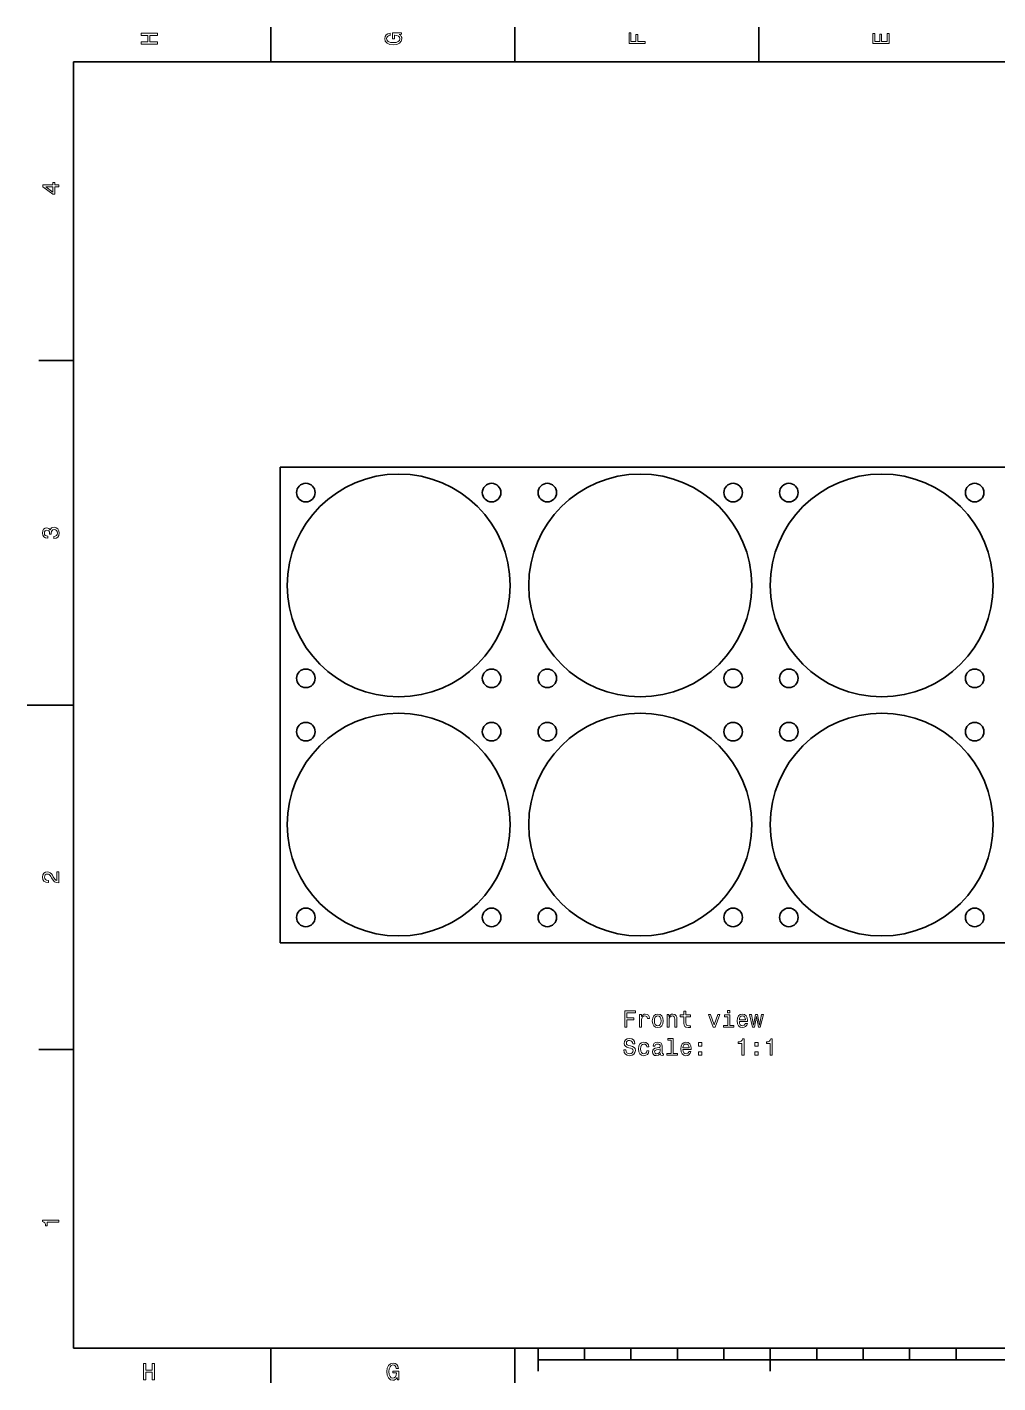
# Model space of a CAD drawing. Extents: x 0 to 420, y 0 to 297.
# Drawn here: x 0 to 209, y 2.5 to 294.5 of the extents above; entities that cross this region are included whole.
import ezdxf

# ---------------------------------------------------------------- set-up
doc = ezdxf.new("R2010")
doc.units = 0

msp = doc.modelspace()

# ---------------------------------------------------------------- linework, layer by layer
at = {"color": 7, "lineweight": 35}
for p, q in [((52.5, 287), (52.5, 294.5)), ((105, 287), (105, 294.5)), ((157.5, 287), (157.5, 294.5)), ((410, 287), (10, 287)), ((10, 287), (10, 10)), ((10, 222.699997), (2.5, 222.699997)), ((365.5, 199.749985), (54.500008, 199.749985)), ((54.500008, 199.749985), (54.500008, 97.249992)), ((10, 148.5), (0, 148.5)), ((54.500008, 97.249992), (365.5, 97.249992)), ((10, 74.300003), (2.5, 74.300003)), ((10, 10), (410, 10)), ((52.5, 10), (52.5, 2.5)), ((105, 10), (105, 2.5)), ((110, 10), (110, 5)), ((120, 10), (120, 7.5)), ((130, 10), (130, 7.5)), ((140, 10), (140, 7.5)), ((150, 10), (150, 7.5)), ((160, 10), (160, 5)), ((170, 10), (170, 7.5)), ((180, 10), (180, 7.5)), ((190, 10), (190, 7.5)), ((200, 10), (200, 7.5)), ((110, 7.5), (310, 7.5))]:
    msp.add_line(p, q, dxfattribs=at)
at = {"color": 7, "lineweight": 13}
for points in [[(28.083214, 290.829987), (28.083214, 291.299011), (26.439121, 291.299011), (26.439121, 292.701019), (28.083214, 292.701019), (28.083214, 293.164978), (24.583214, 293.164978), (24.583214, 292.701019), (26.010447, 292.701019), (26.010447, 291.299011), (24.583214, 291.299011), (24.583214, 290.829987)], [(80.114197, 292.922913), (80.583214, 293.008667), (80.583214, 293.260803), (78.692001, 293.260803), (78.692001, 291.984863), (79.120682, 291.984863), (79.120682, 292.771606), (79.15094, 292.771606), (79.614914, 292.71109), (79.957855, 292.549713), (80.174713, 292.302612), (80.245316, 291.994965), (80.154541, 291.652039), (79.882202, 291.384735), (79.433357, 291.213257), (78.818085, 291.15274), (78.207855, 291.208221), (77.759003, 291.3797), (77.486671, 291.652039), (77.390854, 292.020172), (77.441284, 292.272339), (77.582497, 292.479126), (77.819527, 292.630402), (78.137245, 292.716156), (78.137245, 293.215424), (77.653099, 293.08429), (77.289986, 292.837189), (77.068085, 292.489197), (76.987396, 292.050446), (77.113472, 291.475525), (77.481628, 291.041779), (78.0616, 290.764404), (78.833214, 290.668579), (79.609871, 290.764404), (80.189842, 291.041779), (80.557999, 291.450287), (80.679039, 291.964691), (80.638687, 292.252167), (80.537827, 292.509369), (80.361313, 292.731262)], [(133.083206, 290.966156), (133.083206, 291.43515), (131.474411, 291.43515), (131.474411, 292.907776), (131.055832, 292.907776), (131.055832, 291.43515), (130.006836, 291.43515), (130.006836, 293.245697), (129.583206, 293.245697), (129.583206, 290.966156)], [(185.583206, 290.940918), (185.583206, 293.159943), (185.159576, 293.159943), (185.159576, 291.404907), (183.974411, 291.404907), (183.974411, 292.968292), (183.555832, 292.968292), (183.555832, 291.404907), (182.506836, 291.404907), (182.506836, 293.119598), (182.083206, 293.119598), (182.083206, 290.940918)], [(6.833213, 260.077362), (6.833213, 260.53125), (5.965778, 260.53125), (5.965778, 261.030548), (5.56232, 261.030548), (5.56232, 260.53125), (3.408862, 260.53125), (3.408862, 260.072327), (5.521974, 258.539185), (5.965778, 258.539185), (5.965778, 260.077362)], [(5.56232, 258.96283), (3.993876, 260.077362), (5.56232, 260.077362)], [(5.733789, 184.329117), (5.769093, 184.329117), (6.253242, 184.409805), (6.616354, 184.646835), (6.848343, 185.020035), (6.934078, 185.514282), (6.848343, 186.038773), (6.626441, 186.432144), (6.273415, 186.684311), (5.819525, 186.775085), (5.521974, 186.734741), (5.2799, 186.623795), (5.0933, 186.44223), (4.957133, 186.20015), (4.684798, 186.527969), (4.251081, 186.643967), (3.857709, 186.568314), (3.560158, 186.351456), (3.373559, 185.998428), (3.307997, 185.514282), (3.388689, 185.060394), (3.610591, 184.712402), (3.963617, 184.485458), (4.432637, 184.409805), (4.467939, 184.409805), (4.467939, 184.858658), (4.145173, 184.899002), (3.913184, 185.030121), (3.771974, 185.241943), (3.721542, 185.53949), (3.761888, 185.801743), (3.867795, 185.993378), (4.039265, 186.109375), (4.271254, 186.15477), (4.518372, 186.109375), (4.684798, 185.988342), (4.785663, 185.77652), (4.815922, 185.489059), (4.810879, 185.292374), (5.209294, 185.292374), (5.199208, 185.53949), (5.244596, 185.857224), (5.365634, 186.094254), (5.56232, 186.235458), (5.819525, 186.285889), (6.112032, 186.230423), (6.328891, 186.084167), (6.465058, 185.852173), (6.510447, 185.54454), (6.460014, 185.226807), (6.308718, 184.994827), (6.066643, 184.848572), (5.733789, 184.793091)], [(6.833213, 110.169449), (6.833213, 112.575073), (6.399496, 112.575073), (6.399496, 110.673775), (6.162464, 110.779686), (5.965778, 110.961243), (5.607709, 111.521034), (5.456412, 111.818588), (5.239553, 112.151443), (4.987392, 112.388474), (4.689841, 112.524643), (4.351945, 112.575073), (3.928314, 112.489334), (3.595461, 112.252304), (3.383646, 111.889191), (3.307997, 111.420174), (3.393732, 110.93602), (3.630764, 110.567871), (4.009006, 110.330833), (4.508286, 110.250145), (4.578891, 110.250145), (4.578891, 110.709076), (4.538545, 110.709076), (4.195605, 110.754471), (3.943444, 110.890633), (3.782061, 111.107491), (3.726585, 111.394958), (3.777017, 111.687462), (3.903098, 111.90432), (4.099784, 112.045532), (4.346902, 112.095963), (4.578891, 112.060661), (4.775577, 111.964844), (4.947046, 111.803459), (5.098343, 111.581558), (5.259727, 111.284004), (5.572406, 110.789772), (5.90526, 110.441788), (6.308718, 110.235016), (6.818084, 110.169449)], [(128.670273, 79.116241), (129.139297, 79.116241), (129.139297, 80.725029), (130.611923, 80.725029), (130.611923, 81.143616), (129.139297, 81.143616), (129.139297, 82.192612), (130.949814, 82.192612), (130.949814, 82.616241), (128.670273, 82.616241)], [(131.86264, 79.116241), (132.306442, 79.116241), (132.306442, 80.664513), (132.351837, 81.037712), (132.488007, 81.305), (132.7099, 81.466385), (133.007446, 81.521858), (133.229355, 81.486557), (133.395782, 81.385696), (133.496643, 81.214226), (133.531952, 80.982239), (133.980789, 80.982239), (133.920273, 81.390739), (133.753845, 81.683243), (133.476471, 81.859756), (133.098236, 81.920273), (132.841019, 81.879929), (132.619125, 81.779068), (132.42244, 81.607597), (132.266098, 81.37561), (132.266098, 81.824455), (131.86264, 81.824455)], [(134.601105, 80.467827), (134.681808, 79.852554), (134.913788, 79.398659), (135.281952, 79.116241), (135.776184, 79.020424), (136.265381, 79.116241), (136.63353, 79.393616), (136.865524, 79.847511), (136.951263, 80.467827), (136.865524, 81.083099), (136.63353, 81.54203), (136.265381, 81.819412), (135.776184, 81.920273), (135.281952, 81.819412), (134.913788, 81.536987), (134.681808, 81.083099)], [(137.768265, 79.116241), (138.212067, 79.116241), (138.212067, 80.679642), (138.257446, 81.037712), (138.403702, 81.299957), (138.630646, 81.461342), (138.933243, 81.521858), (139.175323, 81.471428), (139.326614, 81.335258), (139.402267, 81.108315), (139.427475, 80.805725), (139.427475, 79.116241), (139.871292, 79.116241), (139.871292, 80.8965), (139.851105, 81.25457), (139.76033, 81.552124), (139.462784, 81.824455), (138.99881, 81.920273), (138.741608, 81.884972), (138.52475, 81.789154), (138.33815, 81.627769), (138.191895, 81.410912), (138.191895, 81.824455), (137.768265, 81.824455)], [(141.399384, 81.355438), (141.399384, 79.99881), (141.429642, 79.560043), (141.570847, 79.257454), (141.853271, 79.08094), (142.332382, 79.020424), (142.856873, 79.045639), (142.856873, 79.428925), (142.473587, 79.398659), (142.12561, 79.439011), (141.939011, 79.565086), (141.858322, 79.776901), (141.843185, 80.074455), (141.843185, 81.355438), (142.856873, 81.355438), (142.856873, 81.733673), (141.843185, 81.733673), (141.843185, 82.525467), (141.399384, 82.525467), (141.399384, 81.733673), (140.632812, 81.733673), (140.632812, 81.355438)], [(147.688293, 79.116241), (148.157303, 79.116241), (149.145782, 81.824455), (148.686844, 81.824455), (147.925323, 79.640739), (147.148666, 81.824455), (146.684692, 81.824455)], [(151.284119, 82.737282), (150.815094, 82.737282), (150.815094, 82.232956), (151.284119, 82.232956)], [(153.3367, 80.341743), (155.111923, 80.341743), (155.116959, 80.548515), (155.03627, 81.128487), (154.814362, 81.56221), (154.461349, 81.824455), (153.992325, 81.920273), (153.533386, 81.819412), (153.180359, 81.536987), (152.953415, 81.078056), (152.872726, 80.47287), (152.94838, 79.852554), (153.175323, 79.398659), (153.5233, 79.116241), (153.977188, 79.020424), (154.37056, 79.085983), (154.693329, 79.257454), (154.930359, 79.529785), (155.066528, 79.892899), (154.627777, 79.892899), (154.536987, 79.69117), (154.405869, 79.539871), (154.032669, 79.418839), (153.745209, 79.474312), (153.528351, 79.650826), (153.387131, 79.938286), (153.3367, 80.326614)], [(156.624893, 79.116241), (157.028351, 81.415955), (157.431808, 79.116241), (157.855438, 79.116241), (158.521149, 81.824455), (158.092468, 81.824455), (157.643616, 79.524742), (157.245209, 81.824455), (156.806442, 81.824455), (156.40802, 79.524742), (155.959183, 81.824455), (155.535553, 81.824455), (156.201263, 79.116241)], [(135.055008, 80.47287), (135.100388, 80.926758), (135.241608, 81.25457), (135.468552, 81.456299), (135.776184, 81.526901), (136.078781, 81.456299), (136.305725, 81.259613), (136.44693, 80.926758), (136.49736, 80.47287), (136.44693, 80.013939), (136.305725, 79.681084), (136.078781, 79.479355), (135.776184, 79.413795), (135.468552, 79.479355), (135.241608, 79.681084), (135.100388, 80.013939)], [(151.268982, 79.489441), (151.268982, 81.733673), (150.129211, 81.733673), (150.129211, 81.355438), (150.82518, 81.355438), (150.82518, 79.489441), (149.917389, 79.489441), (149.917389, 79.116241), (152.186844, 79.116241), (152.186844, 79.489441)], [(153.3367, 80.714943), (153.392181, 81.062927), (153.528351, 81.320129), (153.735123, 81.476471), (154.007446, 81.531944), (154.27475, 81.476471), (154.481522, 81.320129), (154.607605, 81.062927), (154.652985, 80.714943)], [(128.907303, 74.224312), (128.44838, 74.224312), (128.54924, 73.689728), (128.801407, 73.296356), (129.189728, 73.059326), (129.714218, 72.973595), (130.233673, 73.054283), (130.622009, 73.276184), (130.869125, 73.624168), (130.9599, 74.083099), (130.884247, 74.496643), (130.67244, 74.763939), (130.329498, 74.940453), (129.87056, 75.071571), (129.477188, 75.167397), (129.219986, 75.278343), (129.07373, 75.439728), (129.028351, 75.691895), (129.07373, 75.918839), (129.204865, 76.090309), (129.406586, 76.206299), (129.68396, 76.246643), (129.966385, 76.196213), (130.188293, 76.060043), (130.334549, 75.833099), (130.405151, 75.525467), (130.864075, 75.525467), (130.864075, 75.535553), (130.783386, 76.009613), (130.546356, 76.36264), (130.173157, 76.584541), (129.668839, 76.660187), (129.214951, 76.584541), (128.861923, 76.372726), (128.634979, 76.044914), (128.554276, 75.621284), (128.619843, 75.243042), (128.811493, 74.98584), (129.114075, 74.814369), (129.527618, 74.683243), (129.936127, 74.567253), (130.243759, 74.456299), (130.430359, 74.294914), (130.495926, 74.032669), (130.43541, 73.765381), (130.279068, 73.563652), (130.042038, 73.437569), (129.73439, 73.397224), (129.391464, 73.452698), (129.129211, 73.614082), (128.962784, 73.876328)], [(138.650818, 76.317253), (138.650818, 73.442612), (137.738007, 73.442612), (137.738007, 73.069412), (140.002411, 73.069412), (140.002411, 73.442612), (139.094635, 73.442612), (139.094635, 76.690453), (137.954865, 76.690453), (137.954865, 76.317253)], [(153.90155, 73.069412), (154.360474, 73.069412), (154.360474, 76.594627), (154.017548, 76.594627), (153.926758, 76.286995), (153.745209, 76.080215), (153.467834, 75.959183), (153.084549, 75.918839), (153.084549, 75.560768), (153.90155, 75.560768)], [(159.973587, 73.069412), (160.432526, 73.069412), (160.432526, 76.594627), (160.089584, 76.594627), (159.99881, 76.286995), (159.817245, 76.080215), (159.539871, 75.959183), (159.156586, 75.918839), (159.156586, 75.560768), (159.973587, 75.560768)], [(133.42099, 74.879929), (133.859756, 74.879929), (133.768982, 75.283386), (133.552124, 75.601112), (133.214218, 75.797798), (132.775467, 75.873444), (132.291321, 75.772583), (131.923157, 75.490158), (131.691177, 75.031227), (131.610474, 74.415955), (131.686127, 73.805725), (131.913071, 73.35183), (132.271149, 73.069412), (132.76033, 72.973595), (133.194046, 73.04924), (133.531952, 73.261055), (133.763931, 73.59391), (133.864807, 74.037712), (133.441162, 74.037712), (133.365524, 73.755295), (133.224304, 73.543472), (133.022583, 73.412354), (132.775467, 73.372009), (132.467834, 73.437569), (132.245926, 73.639297), (132.109756, 73.96711), (132.064362, 74.431084), (132.109756, 74.884972), (132.250961, 75.212784), (132.477921, 75.414513), (132.775467, 75.485115), (133.03772, 75.439728), (133.234406, 75.323738), (133.365524, 75.132095)], [(136.341034, 73.42244), (136.341034, 73.40731), (136.366241, 73.23584), (136.441895, 73.114799), (136.759613, 73.018982), (137.006729, 73.059326), (137.006729, 73.402267), (136.900818, 73.387138), (136.759613, 73.452698), (136.734406, 73.654427), (136.734406, 75.056442), (136.673874, 75.414513), (136.49736, 75.666672), (136.189728, 75.81797), (135.756012, 75.873444), (135.332382, 75.812927), (135.019699, 75.641457), (134.823013, 75.374168), (134.757446, 75.021141), (134.757446, 74.990883), (135.155869, 74.990883), (135.191177, 75.202698), (135.302124, 75.353996), (135.483673, 75.444771), (135.740875, 75.480072), (135.988007, 75.454857), (136.16452, 75.379211), (136.270416, 75.248085), (136.305725, 75.066528), (136.285553, 74.854713), (136.204865, 74.74881), (136.003128, 74.698372), (135.624893, 74.658028), (135.191177, 74.567253), (134.88353, 74.405869), (134.701981, 74.153709), (134.6465, 73.78051), (134.69693, 73.447655), (134.853271, 73.200539), (135.105438, 73.044197), (135.453415, 72.988724), (135.92244, 73.094627)], [(136.290588, 74.01754), (136.230072, 73.755295), (136.068695, 73.553558), (135.826614, 73.42244), (135.529068, 73.377052), (135.337418, 73.402267), (135.201263, 73.482956), (135.115524, 73.624168), (135.090302, 73.820854), (135.110474, 73.997368), (135.191177, 74.123444), (135.513931, 74.264656), (135.92244, 74.325172), (136.290588, 74.446213)], [(141.192612, 74.294914), (142.967834, 74.294914), (142.97287, 74.501686), (142.892181, 75.081657), (142.670273, 75.515381), (142.317245, 75.777626), (141.848236, 75.873444), (141.389297, 75.772583), (141.03627, 75.490158), (140.809326, 75.031227), (140.728638, 74.426041), (140.804291, 73.805725), (141.031235, 73.35183), (141.379211, 73.069412), (141.833099, 72.973595), (142.226471, 73.039154), (142.54924, 73.210625), (142.78627, 73.482956), (142.92244, 73.846069), (142.483673, 73.846069), (142.392899, 73.644341), (142.26178, 73.493042), (141.88858, 73.372009), (141.601105, 73.427483), (141.384247, 73.603996), (141.243042, 73.891457), (141.192612, 74.279785)], [(141.192612, 74.668114), (141.248093, 75.016098), (141.384247, 75.2733), (141.591034, 75.429642), (141.863358, 75.485115), (142.130646, 75.429642), (142.337418, 75.2733), (142.463501, 75.016098), (142.508896, 74.668114)], [(144.53627, 75.026184), (145.232239, 75.026184), (145.232239, 75.777626), (144.53627, 75.777626)], [(144.53627, 73.069412), (145.232239, 73.069412), (145.232239, 73.820854), (144.53627, 73.820854)], [(156.680359, 75.026184), (157.376328, 75.026184), (157.376328, 75.777626), (156.680359, 75.777626)], [(156.680359, 73.069412), (157.376328, 73.069412), (157.376328, 73.820854), (156.680359, 73.820854)], [(6.833213, 37.109222), (6.833213, 37.568153), (3.307997, 37.568153), (3.307997, 37.225216), (3.615634, 37.134438), (3.822406, 36.952881), (3.943444, 36.675503), (3.98379, 36.292217), (4.341859, 36.292217), (4.341859, 37.109222)], [(25.079971, 3.166787), (25.548992, 3.166787), (25.548992, 4.810879), (26.95101, 4.810879), (26.95101, 3.166787), (27.414986, 3.166787), (27.414986, 6.666787), (26.95101, 6.666787), (26.95101, 5.239553), (25.548992, 5.239553), (25.548992, 6.666787), (25.079971, 6.666787)], [(79.672913, 3.635807), (79.758644, 3.166787), (80.010803, 3.166787), (80.010803, 5.057997), (78.734871, 5.057997), (78.734871, 4.629323), (79.521614, 4.629323), (79.521614, 4.599063), (79.46109, 4.135087), (79.299713, 3.792147), (79.052589, 3.575288), (78.744957, 3.504683), (78.402016, 3.595461), (78.134727, 3.867795), (77.963257, 4.316643), (77.902733, 4.931916), (77.958214, 5.542147), (78.129684, 5.990994), (78.402016, 6.263329), (78.770172, 6.35915), (79.022331, 6.308718), (79.229103, 6.167507), (79.380402, 5.930475), (79.466141, 5.612752), (79.965416, 5.612752), (79.83429, 6.096902), (79.587173, 6.460014), (79.239189, 6.681916), (78.80043, 6.762608), (78.225502, 6.636527), (77.791786, 6.268372), (77.514404, 5.6884), (77.418587, 4.916787), (77.514404, 4.14013), (77.791786, 3.560158), (78.200287, 3.192003), (78.714699, 3.070965), (79.002159, 3.111311), (79.259361, 3.212176), (79.48127, 3.388689)]]:
    msp.add_lwpolyline(points, close=True, dxfattribs=at)
at = {"color": 7, "lineweight": 35}
for centre, radius in [((80.000008, 174.25), 24), ((60.000008, 194.25), 2), ((100.000008, 194.25), 2), ((132, 174.25), 24), ((112.000008, 194.25), 2), ((152, 194.25), 2), ((184, 174.25), 24), ((164, 194.25), 2), ((204, 194.25), 2), ((60.000008, 154.25), 2), ((100.000008, 154.25), 2), ((112.000008, 154.25), 2), ((152, 154.25), 2), ((164, 154.25), 2), ((204, 154.25), 2), ((80.000008, 122.749992), 24), ((132, 122.749992), 24), ((184, 122.749992), 24), ((60.000008, 142.75), 2), ((100.000008, 142.75), 2), ((112.000008, 142.75), 2), ((152, 142.75), 2), ((164, 142.75), 2), ((204, 142.75), 2), ((60.000008, 102.749992), 2), ((100.000008, 102.749992), 2), ((112.000008, 102.749992), 2), ((152, 102.749992), 2), ((164, 102.749992), 2), ((204, 102.749992), 2)]:
    msp.add_circle(centre, radius, dxfattribs=at)

doc.saveas('drawing.dxf')
